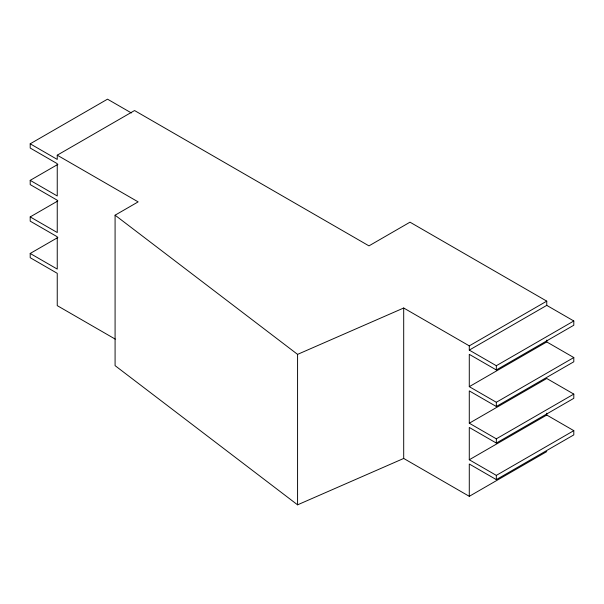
<?xml version="1.0" encoding="UTF-8"?>
<svg xmlns="http://www.w3.org/2000/svg" width="604" height="604" viewBox="0 0 604 604"><rect width="100%" height="100%" fill="white"/><g stroke="black" fill="none" stroke-linecap="round" stroke-linejoin="round"><path stroke-width="0.91" d="M115.258 339.131L57.244 305.632L57.244 273.318L30.2 257.704L30.2 253.469L57.244 269.082L57.244 236.76L30.2 221.147L30.2 216.912L57.244 232.525L57.244 200.211L30.2 184.597L30.2 180.354L57.244 195.968L57.244 163.654L30.2 148.04L30.2 143.805L107.512 99.169L131.378 112.948M30.2 143.805L57.244 159.418L57.244 155.183L134.556 110.547L368.961 245.873L409.995 222.181L546.756 301.139L546.756 305.375L469.285 350.101L469.285 345.865L546.756 301.139M30.2 180.354L57.871 164.379M30.2 216.912L57.871 200.936M30.2 253.469L57.871 237.493M546.756 451.596L469.285 496.322L403.699 458.451L297.576 504.831L115.085 365.647L115.085 215.19L138.135 201.879L57.244 155.183M469.285 350.101L496.329 365.714L573.8 320.988L573.8 325.231L496.329 369.958L469.285 354.344L469.285 386.658L496.329 402.272L573.8 357.545L573.8 361.781L496.329 406.507L469.285 390.894L469.285 423.215L496.329 438.829L573.8 394.102L573.8 398.338L496.329 443.064L469.285 427.451L469.285 459.765L496.329 475.378L573.8 430.652L573.8 434.895L496.329 479.621L469.285 464.008L469.285 496.322M469.285 386.658L546.756 341.932L573.8 357.545M469.285 423.215L546.756 378.489L573.8 394.102M469.285 459.765L546.756 415.039L573.8 430.652M115.085 215.19L297.576 354.374L403.699 308.002L469.285 345.865M546.756 305.375L573.8 320.988M546.756 340.082L546.756 341.932M546.756 413.196L546.756 415.039M496.329 365.714L496.329 369.958M496.329 402.272L496.329 406.507M496.329 438.829L496.329 443.064M496.329 475.378L496.329 479.621M403.699 308.002L403.699 458.451M297.576 354.374L297.576 504.831"/></g></svg>
